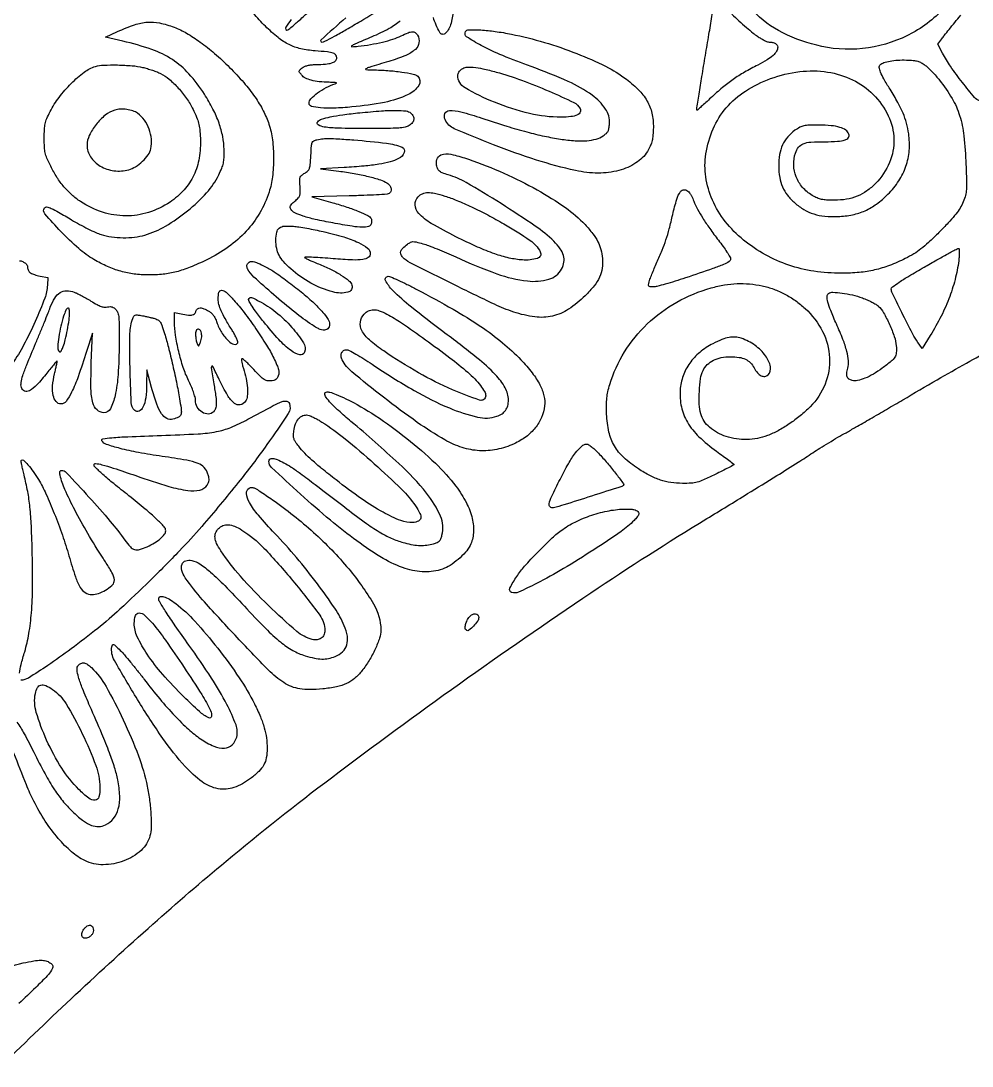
# Model space of a CAD drawing. Header units: inches. Extents: x 17515 to 34518, y -9122 to -4917.
# Drawn here: x 23001.8 to 23040.83, y -8405.61 to -8362.72 of the extents above; entities that cross this region are included whole.
import ezdxf

# ---------------------------------------------------------------- set-up
doc = ezdxf.new("R2010")
doc.units = ezdxf.units.IN
doc.header["$LTSCALE"] = 50
doc.header["$MEASUREMENT"] = 0

# ---------------------------------------------------------------- blocks, each defined once
blk = doc.blocks.new('JACZ-COO-GE-001-CAR-LOGO-R00')
at = {"color": 8}
for points in [[(5729.1, 2236.87, -0.006555), (5771.05, 2277.16, -0.006451), (5815.26, 2317.46, -0.008236), (5857.07, 2353.39, -0.011554), (5917.3, 2401.14, -0.007023), (5990.57, 2454.91, -0.007007), (6065.78, 2506.93, -0.010955), (6132.07, 2549.34, 0.000596), (6155.37, 2563.58, 0.001561), (6172.05, 2573.87, 0.002088), (6184.28, 2581.53, 0.006034), (6192.65, 2586.98, -0.00734), (6196.69, 2589.59, -0.003852), (6201.78, 2592.71, -0.00383), (6207.04, 2595.84, -0.005873), (6211.65, 2598.46, 0.003684), (6217.1, 2601.53, 0.001065), (6225.47, 2606.34, 0.001071), (6234.88, 2611.8, 0.001142), (6244.07, 2617.19, -0.002175), (6263.83, 2628.72, -0.003582), (6280.64, 2638.27, -0.001034), (6295.18, 2646.36, -0.127044)], [(5988.99, 2849.14, -0.012542), (5985.74, 2832.6, -0.143953), (5982.57, 2826.86, -0.498596), (5979.26, 2827.34, -0.049905), (5975.63, 2835.92, 0.01971)], [(6270.08, 2843.84, -0.090841), (6249.72, 2827.14, -0.089402), (6224.45, 2818.56, -0.089336), (6197.77, 2819.34, -0.064283), (6175.43, 2827.13, -0.088378), (6158.41, 2839.81, -0.096679)], [(5912.98, 2856.37, 0.000009), (5908.91, 2851.69, 0.000009), (5904.48, 2846.59, 0.000011), (5900.32, 2841.81, 0.007275)], [(5894.34, 2834.73, 0.035139), (5891.29, 2830.44, 0.281968), (5891.3, 2829.08, 0.396326), (5892.4, 2828.79, 0.056526), (5893.61, 2829.63, 0.001619), (5898.36, 2833.8, 0.003262), (5903.91, 2838.76, 0.002237)], [(5925.56, 2835.68, 0.003448), (5911.4, 2823.15, 0.688046), (5911.88, 2821.88, 0.119756), (5913.54, 2822.28, 0.004768), (5919.06, 2825.2, 0.007661), (5925.86, 2829.01, 0.00421), (5934.07, 2833.88, -0.005377), (5947.96, 2842.06, -0.044151)], [(5956.71, 2834.08, -0.065), (5950.42, 2829.57, -0.022938), (5940.41, 2824.77, 0.001025), (5930.76, 2820.66, 0.047748), (5928.89, 2819.64, 0.755281), (5929.03, 2819.2, 0.01612), (5932.57, 2819.46, 0.015409), (5939.72, 2820.45, 0.017105), (5946.54, 2821.84, 0.018446), (5952.55, 2823.52, 0.036323), (5957.15, 2825.37, -0.016826), (5961.23, 2827.2, -0.08505), (5963.67, 2827.74, -0.165403), (5965.31, 2827.27, -0.118566), (5966.6, 2825.83, -0.159611), (5967.37, 2821.47, -0.17382), (5965.36, 2817.68, -0.08869), (5959.92, 2814.24, -0.023164), (5950.13, 2810.77, 0.000792), (5938.96, 2807.37, 0.048175), (5937.04, 2806.57, 0.753444), (5937.14, 2806.11, 0.013186), (5941.07, 2805.94, -0.014242), (5949.59, 2805.56, -0.017274), (5957.55, 2804.7, -0.014461), (5964.14, 2803.56, -0.134693), (5966.69, 2802.27, -0.373405), (5967.32, 2797.05, -0.135774), (5961.18, 2791.81, -0.060158), (5947.63, 2787.37, -0.027095), (5929.07, 2784.71, -0.012642), (5918.74, 2784.06, -0.030253), (5911.06, 2784.24, -0.038545), (5905.9, 2785.08, -0.346218), (5904.57, 2786.76, -0.19271), (5905.63, 2789.41, -0.04216), (5909.37, 2792.72, -0.041221), (5914.32, 2795.82, -0.045197), (5919.56, 2797.94, 0.09574), (5920.22, 2798.29, 0.619947), (5920.16, 2798.56, 0.051295), (5918.94, 2798.73, 0.005344), (5916.07, 2798.82, -0.020939), (5910.35, 2799.16, -0.03979), (5905.82, 2799.99, -0.051107), (5902.43, 2801.28, -0.106538), (5900.23, 2803.05, -0.018003), (5899.13, 2804.52, -0.176225), (5898.93, 2805.25, -0.182694), (5899.26, 2805.93, -0.01962), (5900.59, 2807.1, -0.069751), (5901.91, 2807.89, -0.041131), (5903.65, 2808.46, -0.033999), (5905.81, 2808.84, -0.020191), (5908.43, 2809, 0.013868), (5914.04, 2809.27, 0.052419), (5917.49, 2809.9, 0.09899), (5919.49, 2810.95, 0.189221), (5920.37, 2812.51, 0.190926), (5919.95, 2814.26, 0.157177), (5918.4, 2815.43, 0.057318), (5915.03, 2816.19, 0.008215), (5907.97, 2816.82, -0.037024), (5899.76, 2818.04, -0.059804), (5893.1, 2820.39, -0.054708), (5886.79, 2824.43, -0.025871), (5879.58, 2830.88, -0.027136), (5872.7, 2838.5, -0.087011)], [(6291.69, 2842.89, -0.004451), (6291.91, 2832.5, -0.00271), (6292.01, 2820.22, -0.002117), (6291.98, 2808.22, -0.003411), (6291.84, 2798, -0.000662), (6291.65, 2789.02, -0.191913), (6291.37, 2788.35, -0.154472), (6290.93, 2788.12, -0.039392), (6290.11, 2788.04, -0.036345), (6289.12, 2788.09, -0.029941), (6288.09, 2788.28, -0.158748), (6285.19, 2790.1, -0.008263), (6278.19, 2798.78, -0.014124), (6271.44, 2807.97, -0.030547), (6266.89, 2815.48), (6264.22, 2820.57), (6266.5, 2823.78, -0.012368), (6267.88, 2825.61, -0.002079), (6270.61, 2829.04, -0.002275), (6273.85, 2833.05, -0.002018), (6277.26, 2837.19, 0.004809)], [(6146.33, 2837.75, 0.006896), (6150.43, 2833.92, 0.006711), (6154.67, 2830.18, 0.006641), (6158.49, 2826.98, 0.024726), (6161.01, 2825.13, 0.014987), (6163.01, 2823.88, 0.017677), (6164.98, 2822.83, 0.016748), (6166.69, 2822.07, 0.097152), (6167.66, 2821.88, -0.048557), (6169.67, 2821.68, -0.084462), (6171.23, 2821.09, -0.11246), (6172.21, 2820.16, -0.149017), (6172.57, 2818.99, -0.134979), (6171.9, 2816.56, -0.074441), (6169.93, 2814.15, -0.049395), (6166.5, 2811.61, -0.018454), (6161.24, 2808.72, 0.014548), (6153.57, 2804.58, 0.021293), (6147.1, 2800.46, 0.021226), (6140.98, 2795.8, 0.014328), (6134.4, 2789.99, -0.002458), (6131.45, 2787.27, -0.003929), (6128.9, 2784.97, -0.000906), (6126.65, 2782.98, -0.182501), (6126.38, 2782.88, -0.459901), (6126.24, 2783.04, -0.000157), (6127.64, 2792.06, -0.001958), (6129.25, 2802.15, -0.00117), (6131.23, 2814.13, 0.000307), (6133.25, 2826.17, 0.000491), (6134.96, 2836.46, 0.000082), (6136.46, 2845.56, 0.028916)], [(5738.96, 2696.64, -0.193187), (5739.9, 2696.65, -0.02928), (5741.64, 2695.84, -0.066519), (5742.38, 2695.31, -0.055532), (5743, 2694.57, -0.057648), (5743.43, 2693.75, -0.090617), (5743.57, 2692.97, 0.126174), (5744.01, 2691.23, 0.116933), (5745.25, 2689.87, 0.078189), (5747.42, 2688.83, 0.029315), (5750.71, 2688.05), (5755.07, 2687.28), (5754.9, 2682.83, -0.081663), (5753.39, 2675.38, -0.01427), (5747.91, 2662.09, -0.016467), (5741.27, 2648.47, -0.03275), (5734.99, 2638.25, -0.014179)], [(5738.86, 2460.87, -0.030391), (5739.83, 2465.84, -0.009308), (5741.9, 2473.2, 0.031585), (5744.3, 2483.55, 0.021825), (5745.77, 2495.49, 0.01732), (5746.4, 2510.12, 0.008344), (5746.26, 2528.88, 0.004711), (5745.71, 2545.16, 0.015205), (5744.91, 2555.96, 0.020503), (5743.61, 2564.83, 0.016366), (5741.52, 2574.26, -0.007609), (5740.78, 2577.31, -0.011767), (5740.24, 2579.98, -0.006173), (5739.88, 2582.21, -0.238051), (5740.03, 2582.68, -0.401416), (5741.2, 2582.7, -0.026434), (5743.78, 2580.07, -0.027877), (5746.76, 2576.3, -0.018762), (5749.75, 2571.68, -0.027254), (5754.03, 2563.51, -0.011878), (5758.85, 2552.24, -0.011614), (5763.47, 2539.86, -0.014043), (5767.21, 2528.04, 0.009396), (5770.9, 2515.97, 0.055313), (5773.63, 2509.95, 0.120578), (5776.56, 2506.97, 0.139457), (5780.39, 2505.88, 0.085652), (5784.07, 2506.51, 0.047787), (5788.21, 2508.45, 0.048006), (5791.69, 2510.98, 0.151197), (5793.17, 2513.42, 0.131141), (5793.14, 2515.16, 0.043486), (5792.23, 2517.58, 0.025678), (5790.32, 2521.06, 0.006142), (5786.79, 2526.63, -0.010733), (5777.97, 2540.86, -0.013924), (5770.53, 2554.28, -0.015037), (5764.94, 2565.91, -0.046977), (5762.18, 2574.13, -0.025724), (5761.94, 2575.43, -0.097581), (5762, 2576.25, -0.184197), (5762.33, 2576.7, -0.146138), (5762.91, 2576.88, -0.208237), (5765.71, 2575.66, -0.00282), (5778.67, 2561.58, -0.008576), (5790.88, 2547.69, -0.021199), (5799.21, 2536.99, 0.031197), (5802.33, 2533.14, 0.135213), (5804.8, 2531.6, 0.143741), (5807.63, 2531.59, 0.036898), (5811.96, 2533.2, 0.029294), (5816.14, 2535.42, 0.041424), (5819.55, 2537.9, 0.048351), (5821.87, 2540.33, 0.167918), (5822.57, 2542.36, 0.187999), (5821.69, 2544.62, 0.017033), (5817.36, 2549.01, 0.01665), (5810.9, 2554.75, 0.006329), (5801.53, 2562.33, -0.004181), (5792.8, 2569.33, -0.010676), (5786.63, 2574.59, -0.007461), (5782.18, 2578.66, -0.206377), (5781.57, 2580.08, -0.451847), (5782.45, 2580.86, -0.031662), (5786.09, 2580.16, -0.016799), (5792.54, 2578.25, -0.00248), (5805.41, 2573.91, 0.008332), (5824.35, 2567.76, 0.041196), (5835.29, 2565.37, 0.085768), (5842.08, 2565.64, 0.197764), (5846.22, 2568.47, 0.041615), (5847.02, 2569.94, 0.084522), (5847.34, 2571.22, 0.070189), (5847.25, 2572.68, 0.0218), (5846.71, 2574.81, 0.115934), (5844.6, 2578.48, 0.11293), (5841.06, 2580.86, 0.049177), (5834.56, 2582.66, 0.006647), (5820.57, 2584.9, -0.008776), (5806.95, 2587.13, -0.018251), (5796.44, 2589.45, -0.017811), (5788.73, 2591.74, -0.174956), (5786.11, 2593.81, -0.530444), (5786.59, 2594.89, -0.020937), (5791.69, 2595.57, -0.012415), (5800.9, 2596.17, -0.001716), (5820.07, 2596.87, 0.005129), (5841.07, 2597.79, 0.0329), (5851.63, 2599.05, 0.05223), (5859.76, 2601.48, 0.02524), (5869.57, 2606.15, -0.001944), (5884.07, 2613.91, -0.030599), (5889.17, 2616.22, -0.134946), (5891.74, 2616.47, -0.264079), (5893.27, 2615.21, -0.2413), (5892.66, 2609.51, -0.009489), (5880.44, 2591.63, -0.014456), (5864.08, 2570, -0.008335), (5843.21, 2544.88, -0.014377), (5830.42, 2530.84, -0.007134), (5813.46, 2513.74, -0.007027), (5796.41, 2497.5, -0.018723), (5783.66, 2486.56, -0.00748), (5768.44, 2474.82, -0.012042), (5755.08, 2465.32, -0.008952), (5744.03, 2458.15, -0.138188), (5739.71, 2456.89, -0.397343)], [(5737.44, 2432.88, -0.032353), (5741.59, 2426.3, -0.009654), (5747.07, 2415.75, 0.009399), (5753.53, 2403.28, 0.022014), (5758.94, 2394.27, 0.028023), (5764.19, 2387.24, 0.03043), (5770.06, 2381.03, 0.026848), (5775.6, 2376.38, 0.070759), (5780.13, 2373.89, 0.100202), (5784.17, 2373.23, 0.102261), (5788.11, 2374.2, 0.115542), (5792.67, 2377.84, 0.099809), (5795.43, 2383.33, 0.07717), (5796.27, 2390.69, 0.040375), (5795.16, 2399.88, 0.025709), (5793.34, 2406.9, 0.014227), (5790.45, 2415.27, 0.00995), (5786.03, 2426.27, 0.003411), (5779.22, 2442.03, -0.007228), (5774.94, 2452.14, -0.027153), (5772.7, 2458.65, -0.042732), (5771.85, 2463, -0.202519), (5772.57, 2465.38, -0.117342), (5774.1, 2466.53, -0.145031), (5775.86, 2466.75, -0.107217), (5777.86, 2465.95, -0.046416), (5780.09, 2464.13, -0.069058), (5788.43, 2453.27, -0.0195), (5798.26, 2434.28, -0.020393), (5806.96, 2413.61, -0.03833), (5811.98, 2396.21, -0.018233), (5813.36, 2388.03, -0.018775), (5814.13, 2379.85, -0.019422), (5814.26, 2372.66, -0.060452), (5813.57, 2367.88, -0.145757), (5808.43, 2359.54, -0.092113), (5798.59, 2353.57, -0.088193), (5786.82, 2351.36, -0.116881), (5776.24, 2353.77, -0.064673), (5768.73, 2358.74, -0.037106), (5761.06, 2366.46, -0.033309), (5753.7, 2376.31, -0.026837), (5747.12, 2387.77, -0.021258), (5742.93, 2397.02, -0.003535), (5735.76, 2415.2, -0.000626)], [(5723.76, 2288.99, -0.066999), (5741.09, 2295.22, -0.0116), (5747.15, 2296.37, -0.039473), (5751.15, 2296.72, -0.062299), (5754.03, 2296.37, -0.092511), (5756.34, 2295.32, -0.030478), (5757.59, 2294.34, -0.164702), (5758, 2293.59, -0.146364), (5757.91, 2292.7, -0.022478), (5757.14, 2291.07, -0.069917), (5754.78, 2287.8, -0.007539), (5748.19, 2281.15, -0.007101), (5738.62, 2272.04, -0.002459)]]:
    blk.add_lwpolyline(points, format="xyb", dxfattribs=at)
for points in [[(5827.35, 2830.31, -0.041194), (5834.49, 2826.93, -0.025355), (5842.3, 2821.86, -0.02259), (5850.55, 2815.31, -0.016858), (5859.06, 2807.38, -0.018047), (5867.2, 2798.65, -0.027183), (5873.58, 2790.44, -0.031036), (5878.35, 2782.57, -0.04135), (5881.6, 2774.86, -0.048151), (5883.59, 2765.98, -0.030682), (5884.25, 2755.4, -0.030708), (5883.62, 2744.83, -0.048848), (5881.65, 2736, -0.053428), (5876.3, 2724.13, -0.053516), (5868.56, 2713.66, -0.051275), (5858.45, 2704.72, -0.042236), (5846.07, 2697.34, -0.01634), (5836.48, 2693.05, -0.033515), (5828.66, 2690.45, -0.037386), (5821.15, 2689.09, -0.026323), (5812.57, 2688.65, -0.03273), (5804.47, 2689.19, -0.036364), (5796.81, 2690.78, -0.035329), (5789.26, 2693.51, -0.027915), (5781.54, 2697.48, -0.047404), (5772.79, 2703.78, -0.021712), (5762.62, 2713.51, -0.012826), (5753.46, 2723.57, -0.327685), (5753.18, 2727.05, -0.316078), (5754.42, 2727.59, -0.05211), (5757.05, 2726.74, -0.026985), (5761.32, 2724.57, -0.005261), (5768.75, 2720.18, 0.010852), (5773.3, 2717.56, 0.00977), (5778.11, 2715.05, 0.009842), (5782.51, 2712.96, 0.030251), (5785.59, 2711.79, 0.040515), (5791.56, 2710.46, 0.031626), (5798.18, 2709.95, 0.031775), (5804.77, 2710.28, 0.042464), (5810.64, 2711.46, 0.062343), (5822.47, 2716.58, 0.037675), (5835.03, 2725.31, 0.037869), (5845.98, 2735.7, 0.069804), (5852.87, 2745.83, 0.016322), (5854.63, 2749.73, 0.045864), (5855.52, 2752.59, 0.043039), (5855.9, 2755.66, 0.013036), (5855.95, 2760.36, 0.044555), (5855.17, 2767.81, 0.037008), (5853.06, 2775.5, 0.033411), (5849.59, 2783.52, 0.024009), (5844.71, 2791.99, 0.039644), (5835.78, 2803.73, 0.066159), (5826.37, 2811.8, 0.060386), (5814.57, 2817.6, 0.027721), (5798.07, 2822.34), (5788.07, 2824.63), (5795.07, 2827.83, -0.023969), (5804.79, 2831.73, -0.064205), (5812.07, 2833.24, -0.072296), (5818.99, 2832.77, -0.036982)], [(6020.28, 2826.36, -0.022121), (6039.15, 2821.66, -0.021366), (6057.76, 2815.26, -0.022506), (6074.15, 2807.97, -0.046324), (6086.07, 2800.56, -0.038109), (6093.53, 2793.95, -0.069457), (6098.32, 2787.39, -0.076854), (6100.84, 2780.25, -0.057765), (6101.42, 2771.93, -0.013778), (6101.11, 2767.64, -0.040433), (6100.57, 2764.74, -0.047459), (6099.63, 2762.22, -0.025321), (6098.03, 2759.3, -0.113106), (6091.51, 2752.69, -0.076827), (6081.8, 2748.42, -0.066827), (6069.89, 2746.9, -0.05271), (6056.96, 2748.36, -0.022705), (6034.56, 2754.38, -0.016041), (6009.99, 2763.07, -0.009605), (5987.61, 2772.3, -0.185272), (5982.34, 2777.48, -0.208775), (5982.29, 2780.99, -0.29164), (5984.8, 2782.73, -0.077402), (5991.34, 2781.98, -0.013172), (6003.38, 2778.32, 0.005352), (6017.58, 2773.75, 0.010087), (6029.15, 2770.43, 0.012184), (6039.11, 2768.03, 0.015953), (6048.32, 2766.36, 0.018687), (6056.76, 2765.43, 0.037687), (6063.45, 2765.45, 0.048545), (6068.73, 2766.38, 0.080055), (6072.85, 2768.28, 0.036382), (6074.58, 2769.64, 0.090844), (6075.55, 2770.91, 0.079029), (6076.08, 2772.55, 0.022903), (6076.38, 2775.2, 0.16684), (6074.1, 2783.56, 0.086331), (6066.48, 2791.42, 0.052997), (6052.83, 2799.3, 0.018091), (6031.57, 2807.83, -0.011612), (6015.28, 2814.12, -0.024395), (6003, 2819.9, -0.025056), (5994.67, 2824.9, -0.403745), (5994.03, 2827.82, -0.257226), (5995.97, 2828.91, -0.016427), (6002.73, 2828.76, -0.021144), (6011.03, 2827.94, -0.014915)], [(6256.98, 2808.52, -0.026853), (6258.72, 2807.04, -0.011007), (6260.92, 2804.85, -0.010853), (6263.18, 2802.4, -0.013664), (6265.17, 2800.03, -0.03496), (6272.3, 2789.61, -0.056696), (6276.64, 2779.8, -0.048306), (6279.07, 2768.2, -0.018669), (6280.27, 2751.79, -0.002817), (6280.59, 2741.04, -0.028935), (6280.45, 2736.6, -0.057185), (6279.77, 2733.38, -0.027385), (6278.23, 2729.44, -0.038392), (6276.38, 2726.12, -0.025149), (6273.79, 2722.59, -0.018721), (6270.12, 2718.41, -0.007596), (6264.83, 2712.98, -0.007628), (6258.81, 2707.19, -0.023199), (6254.49, 2703.51, -0.029459), (6250.46, 2700.75, -0.019999), (6245.57, 2698.07, -0.024052), (6236.46, 2694.08, -0.034388), (6228.03, 2691.51, -0.033984), (6219.24, 2690.1, -0.022735), (6209.07, 2689.63, -0.037131), (6193.29, 2690.79, -0.044778), (6178.86, 2694.29, -0.045763), (6165.53, 2700.21, -0.041834), (6153.07, 2708.61, -0.057045), (6142.62, 2719.19, -0.063304), (6135.25, 2731.5, -0.066561), (6131.45, 2744.69, -0.075397), (6131.5, 2757.85, -0.063844), (6135.67, 2772.27, -0.075483), (6143.19, 2784.28, -0.072986), (6154.18, 2793.82, -0.054833), (6168.55, 2800.93, -0.056727), (6185.15, 2804.93, -0.06914), (6201.12, 2804.7, -0.0746), (6215.43, 2800.24, -0.083564), (6227.18, 2791.9, -0.084706), (6235.82, 2779.74, -0.105742), (6239.07, 2766.32, -0.108114), (6236.53, 2752.96, -0.091964), (6228.57, 2741, -0.046833), (6223.53, 2736.69, -0.056236), (6218.07, 2733.7, -0.055049), (6211.98, 2731.96, -0.042153), (6205.07, 2731.38, -0.011679), (6200.51, 2731.49, -0.042397), (6197.63, 2731.87, -0.052858), (6195.2, 2732.68, -0.025999), (6192.3, 2734.18, -0.080872), (6186.79, 2738.76, -0.085168), (6183.13, 2744.77, -0.08689), (6181.73, 2751.55, -0.088751), (6182.74, 2758.35, -0.085127), (6184.56, 2761.73, -0.135599), (6187.18, 2763.67, -0.077225), (6191.51, 2764.62, -0.014576), (6199.63, 2764.86, 0.01426), (6206.87, 2765.08, 0.062037), (6211.08, 2765.86, 0.1574), (6213.02, 2767.24, 0.257064), (6213.28, 2769.18, 0.153355), (6211.49, 2771.44, 0.074811), (6208.13, 2773.05, 0.051449), (6203.17, 2774.03, 0.022039), (6196.41, 2774.35, 0.00693), (6190.46, 2774.28, 0.046511), (6187.53, 2773.94, 0.071648), (6185.26, 2773.1, 0.028992), (6182.46, 2771.37, 0.062565), (6178.29, 2767.57, 0.070324), (6175.37, 2763, 0.065038), (6173.68, 2757.5, 0.043692), (6173.15, 2750.93, 0.040092), (6173.71, 2744.46, 0.060807), (6175.32, 2739.05, 0.062978), (6178.13, 2734.32, 0.046887), (6182.29, 2729.89, 0.046387), (6187.61, 2726.02, 0.057719), (6193.19, 2723.52, 0.05372), (6199.5, 2722.25, 0.033378), (6207.07, 2722.07, 0.040042), (6215.38, 2723.09, 0.054204), (6222.57, 2725.4, 0.053612), (6229.16, 2729.23, 0.038038), (6235.66, 2734.8, 0.051525), (6241.88, 2742.47, 0.062471), (6245.95, 2750.78, 0.063202), (6247.8, 2759.76, 0.054586), (6247.5, 2769.39, 0.03088), (6246.25, 2775.45, 0.032963), (6244.29, 2781.17, 0.027798), (6241.29, 2787.35, 0.013655), (6236.84, 2794.88, -0.009355), (6233.26, 2800.8, -0.035215), (6231.36, 2804.7, -0.061477), (6230.66, 2807.33, -0.239349), (6231.19, 2808.87, -0.115793), (6233.21, 2810.08, -0.032321), (6236.81, 2810.97, -0.029651), (6241.26, 2811.51, -0.022812), (6246.16, 2811.58, -0.013568), (6250.13, 2811.34, -0.047594), (6252.65, 2810.89, -0.060805), (6254.7, 2810.03, -0.033269)], [(5809.35, 2807.37, -0.013874), (5812.05, 2806.65, -0.010615), (5814.95, 2805.73, -0.010759), (5817.64, 2804.74, -0.02481), (5819.6, 2803.86, -0.057817), (5824.56, 2800.56, -0.032999), (5829.75, 2795.54, -0.031845), (5834.5, 2789.57, -0.037452), (5838.18, 2783.35, -0.014058), (5840.26, 2778.83, -0.038301), (5841.39, 2775.5, -0.037487), (5842.01, 2771.99, -0.013003), (5842.39, 2766.86, -0.05316), (5841.72, 2755.54, -0.069896), (5838.63, 2745.69, -0.0722), (5833.04, 2737.3, -0.061768), (5825.02, 2730.33, -0.071696), (5812.74, 2724.42, -0.077997), (5799.65, 2722.44, -0.076976), (5786.43, 2724.57, -0.067371), (5773.81, 2730.63, -0.037057), (5768.83, 2734.46, -0.0351), (5764.37, 2739.05, -0.033115), (5760.38, 2744.48, -0.026199), (5756.79, 2750.82, -0.013018), (5754.66, 2755.38, -0.045861), (5753.64, 2758.45, -0.044864), (5753.2, 2761.68, -0.012077), (5753.07, 2766.87, -0.011558), (5753.19, 2771.96, -0.042645), (5753.61, 2775.15, -0.046988), (5754.54, 2778.06, -0.016203), (5756.42, 2782.07, -0.045448), (5761.54, 2790.23, -0.034121), (5768.53, 2798.22, -0.034824), (5775.97, 2804.66, -0.088144), (5782.33, 2807.88, -0.06381), (5786.97, 2808.65, -0.014158), (5795.03, 2808.73, -0.015381), (5803.32, 2808.32, -0.037759)], [(6011.57, 2804.71, -0.020233), (6026.09, 2800.05, -0.014839), (6041.79, 2793.76, -0.009174), (6055.99, 2787.26, -0.159335), (6059.62, 2783.79, -0.242805), (6059.65, 2781.78, -0.172408), (6057.99, 2780.18, -0.079789), (6054.33, 2779.18, -0.02701), (6048.81, 2778.88, -0.058257), (6030.67, 2781, -0.038137), (6010.6, 2787.41, -0.034494), (5993.77, 2795.62, -0.268066), (5989.57, 2802.9, -0.096315), (5989.73, 2803.73, -0.047243), (5990.23, 2804.69, -0.044463), (5990.96, 2805.63, -0.048971), (5991.82, 2806.39, -0.129396), (5994.47, 2807.4, -0.048594), (5998.47, 2807.45, -0.033772), (6003.98, 2806.61, -0.01271)], [(5793.39, 2782.95, 0.094416), (5787.96, 2779.99, 0.054315), (5782.73, 2774.66, 0.054905), (5778.86, 2768.45, 0.112012), (5777.58, 2762.88, 0.147697), (5779.59, 2756.21, 0.113628), (5785.13, 2750.95, 0.101957), (5792.98, 2748.26, 0.097786), (5801.38, 2748.83, 0.076638), (5805.32, 2750.57, 0.047628), (5809.31, 2753.69, 0.04833), (5812.53, 2757.39, 0.100857), (5814.07, 2760.87, 0.077845), (5814.4, 2766.37, 0.066088), (5813.09, 2772.05, 0.066095), (5810.35, 2777.19, 0.077891), (5806.48, 2781.11, 0.07934), (5803.82, 2782.49, 0.045323), (5800.28, 2783.32, 0.044813), (5796.57, 2783.51, 0.06769)], [(5962.74, 2781.22, -0.089575), (5964.12, 2779.43, -0.151507), (5964.45, 2777.58, -0.142325), (5963.68, 2775.78, -0.07561), (5961.86, 2774.15, -0.095317), (5959.5, 2773.18, -0.032639), (5955.81, 2772.68, -0.015442), (5949.6, 2772.44, -0.002113), (5936.61, 2772.4, -0.005125), (5921.27, 2772.57, -0.030431), (5913.28, 2773.23, -0.100202), (5909.82, 2774.47, -0.458888), (5909.51, 2776.31, -0.145304), (5911.68, 2777.76, -0.022891), (5916.71, 2779.07, -0.019653), (5923.81, 2780.29, -0.008107), (5933.5, 2781.4, -0.006274), (5945.99, 2782.48, -0.019848), (5954.37, 2782.76, -0.02613), (5960.07, 2782.43, -0.157511)], [(5930.17, 2765.85, -0.009877), (5948.89, 2763.99, -0.068901), (5957.76, 2761.67, -0.413462), (5959, 2758.69, -0.1799), (5955.78, 2755.21, -0.050931), (5950.95, 2753.36, -0.025165), (5944.53, 2751.97, -0.018825), (5936.04, 2750.9, -0.007932), (5924.57, 2750.07), (5911.07, 2749.31), (5921.57, 2748.02, -0.013616), (5930.3, 2746.7, -0.015922), (5938.5, 2744.96, -0.016007), (5945.32, 2743.05, -0.068914), (5949.12, 2741.25, -0.084172), (5950.68, 2739.8, -0.115486), (5951.47, 2738.07, -0.142268), (5951.32, 2736.42, -0.157804), (5950.32, 2735.19, -0.127921), (5949.3, 2734.85, -0.002004), (5943.12, 2734.47, -0.005171), (5935.9, 2734.13, -0.003385), (5927.57, 2733.88), (5906.07, 2733.38), (5918.07, 2729.98, -0.011046), (5926.21, 2727.48, -0.017986), (5932.99, 2724.96, -0.016908), (5938.17, 2722.61, -0.140305), (5940.06, 2720.89, -0.098296), (5940.26, 2720.35, -0.040153), (5940.33, 2719.58, -0.037737), (5940.26, 2718.71, -0.039414), (5940.07, 2717.87, -0.252099), (5938.52, 2716.37, -0.074798), (5935.13, 2715.94, -0.033885), (5929.19, 2716.48, -0.00604), (5918.2, 2718.37, -0.008845), (5908.1, 2720.42, -0.024289), (5901.09, 2722.34, -0.032503), (5896.36, 2724.23, -0.146394), (5894.18, 2726.21, -0.09232), (5893.77, 2727.28, -0.157437), (5893.9, 2728.22, -0.088518), (5894.66, 2729.27, -0.016901), (5896.41, 2730.86, 0.026846), (5898.37, 2732.7, 0.106757), (5899.23, 2734.1, 0.085594), (5899.53, 2735.89, 0.013735), (5899.41, 2739.43, -0.010943), (5899.28, 2743, -0.090138), (5899.54, 2744.6, -0.140676), (5900.32, 2745.69, -0.0397), (5902.07, 2746.86, 0.056377), (5903.82, 2748.11, 0.126208), (5904.72, 2749.47, 0.062278), (5905.19, 2751.66, 0.006412), (5905.57, 2756.95, -0.004886), (5905.95, 2762.49, -0.072616), (5906.38, 2764.39, -0.184576), (5907.27, 2765.36, -0.065701), (5909.07, 2766, -0.027573), (5912.55, 2766.55, -0.026583), (5916.12, 2766.71, -0.01519), (5921.09, 2766.52, -0.002853)], [(5995.66, 2754.85, -0.021746), (6015.97, 2746.87, -0.023375), (6035.01, 2737.33, -0.025129), (6051.14, 2727.19, -0.051808), (6062.38, 2717.42, -0.022696), (6066.83, 2712.21, -0.046009), (6069.73, 2707.67, -0.053598), (6071.48, 2703.17, -0.044659), (6072.37, 2698.1, -0.057841), (6072.2, 2692.46, -0.072287), (6070.7, 2687.44, -0.060894), (6067.58, 2682.44, -0.028506), (6062.46, 2676.77, -0.04907), (6052.91, 2669.04, -0.089781), (6043.73, 2665.12, -0.089032), (6033.7, 2664.66, -0.047596), (6021.57, 2667.45, -0.030884), (6010.53, 2671.89, -0.003754), (5987.02, 2683.32, -0.001772), (5962.28, 2695.67, -0.092354), (5958.05, 2698.9, -0.097353), (5957.01, 2700.64, -0.180126), (5957.02, 2702.26, -0.113407), (5958.2, 2704.01, -0.028078), (5960.87, 2706.25, -0.03857), (5962.62, 2707.36, -0.115249), (5963.99, 2707.72, -0.067446), (5965.76, 2707.53, -0.007489), (5969.71, 2706.5, -0.021464), (5972.92, 2705.46, -0.0062), (5977.78, 2703.57, -0.006223), (5983.22, 2701.31, -0.006598), (5988.49, 2698.96, 0.021521), (6011.97, 2689.3, 0.058434), (6029.46, 2685.2, 0.097647), (6041.66, 2686.2, 0.202971), (6048.97, 2692.06, 0.083684), (6050.3, 2696, 0.108498), (6050.09, 2699.79, 0.089654), (6048.21, 2703.67, 0.042183), (6044.55, 2707.9, 0.043144), (6033.93, 2716.59, 0.009646), (6014.33, 2729.45, 0.008433), (5994.33, 2741.55, 0.063703), (5984.18, 2745.85, -0.029581), (5980.72, 2747.04, -0.102955), (5978.77, 2748.36, -0.128114), (5977.75, 2750.18, -0.057823), (5977.35, 2752.9, -0.182421), (5978.49, 2756.2, -0.195363), (5981.48, 2757.8, -0.087798), (5986.96, 2757.42, -0.021551)], [(5982.21, 2733.76, -0.023591), (5989.04, 2731.29, -0.011582), (5997.49, 2727.55, -0.010825), (6006.71, 2722.96, -0.010015), (6015.96, 2717.86, -0.018315), (6031.04, 2708.41, -0.125458), (6036.8, 2701.9, -0.471879), (6035.17, 2698.13, -0.088247), (6026.57, 2697.22, -0.038498), (6018.94, 2698.35, -0.028102), (6010.71, 2700.72, -0.021894), (6000.97, 2704.61, -0.009932), (5988.56, 2710.51, -0.015591), (5974.47, 2718.12, -0.072671), (5967.26, 2723.85, -0.180334), (5965.2, 2728.75, -0.209554), (5967.02, 2733.42, -0.092413), (5969.51, 2735.13, -0.098971), (5972.39, 2735.77, -0.063025), (5976.28, 2735.37, -0.017501)], [(6121.75, 2736.13, -0.037276), (6122.42, 2735.22, -0.014544), (6123.2, 2733.86, -0.014303), (6123.97, 2732.35, -0.017251), (6124.61, 2730.88, 0.029688), (6126.71, 2726.3, 0.017786), (6129.72, 2721.12, 0.015049), (6133.67, 2715.26, 0.009144), (6138.66, 2708.55, -0.009069), (6141.31, 2705, -0.012566), (6143.54, 2701.72, -0.009132), (6145.27, 2698.93, -0.134697), (6145.57, 2697.82, -0.255031), (6144.73, 2696.28, -0.043155), (6141.64, 2694.65, -0.017067), (6135.48, 2692.29, -0.001554), (6119.9, 2686.99, -0.005863), (6113.86, 2685.03, -0.007512), (6108.25, 2683.38, -0.005959), (6103.53, 2682.13, -0.061989), (6101.54, 2681.88, -0.018831), (6099.63, 2681.95, -0.190691), (6098.93, 2682.29, -0.222641), (6098.71, 2682.99, -0.026273), (6099.02, 2684.63, -0.030086), (6099.51, 2686.19, -0.005212), (6100.62, 2689.07, -0.005651), (6102.01, 2692.42, -0.005031), (6103.53, 2695.88, 0.009583), (6106.51, 2702.84, 0.016528), (6108.68, 2708.76, 0.015599), (6110.54, 2715.04, 0.0075), (6112.55, 2723.19, -0.015245), (6114.85, 2731.94, -0.082817), (6116.99, 2736.34, -0.263351), (6119.26, 2737.4, -0.199598)], [(5912.57, 2713.47, -0.015412), (5924.38, 2710.38, -0.03818), (5932.74, 2707.21, -0.054694), (5937.99, 2703.99, -0.232256), (5939.57, 2700.78, -0.251784), (5938.42, 2698.64, -0.11341), (5935.34, 2697.49, -0.045095), (5929.43, 2697.24, -0.007944), (5918.32, 2697.95, 0.003096), (5912.24, 2698.4, 0.004947), (5907.05, 2698.69, 0.001285), (5902.53, 2698.9, 0.209921), (5902.08, 2698.72, 0.511201), (5902.12, 2698.43, 0.005695), (5904.19, 2697.42, 0.011465), (5906.78, 2696.26, 0.006578), (5909.96, 2694.98, -0.02123), (5916.8, 2691.98, -0.027331), (5922.8, 2688.62, -0.027781), (5927.36, 2685.36, -0.147862), (5929.08, 2682.85, -0.441106), (5926.7, 2678.74, -0.119454), (5918.2, 2678.92, -0.061488), (5905.56, 2684, -0.055851), (5894.07, 2692.14, -0.02835), (5889.91, 2696.29, -0.062779), (5887.37, 2699.97, -0.071766), (5886.02, 2703.84, -0.048059), (5885.57, 2708.52, -0.050502), (5886.03, 2713.04, -0.175702), (5887.54, 2715.5, -0.155765), (5890.41, 2716.59, -0.037443), (5895.57, 2716.49, -0.014723), (5898.79, 2716.09, -0.005607), (5903.24, 2715.35, -0.005547), (5908.07, 2714.44, -0.006766)], [(6276.24, 2698.13, -0.034294), (6274.36, 2687.43, -0.028136), (6270.94, 2676.34, -0.026716), (6266.08, 2665.11, -0.023802), (6259.87, 2654.01), (6255.27, 2646.62), (6253.48, 2649, -0.041022), (6250.52, 2653.67, -0.004031), (6244.43, 2665.53, -0.001931), (6238.15, 2678.14, -0.115128), (6237.57, 2680.61, -0.23847), (6238.18, 2681.83, -0.011627), (6241.99, 2684.49, -0.01302), (6247.63, 2688.05, -0.004017), (6256.32, 2693.11, -0.001843), (6263.57, 2697.22, -0.002911), (6269.82, 2700.69, -0.000711), (6275.31, 2703.68, -0.119372), (6275.96, 2703.86, -0.381228), (6276.28, 2703.58, -0.021832), (6276.41, 2702.18, -0.024356), (6276.41, 2700.33, -0.014387)], [(5879.62, 2693.33, -0.033506), (5885.25, 2690.02, -0.01113), (5893.04, 2684.43, -0.011404), (5900.99, 2678.17, -0.018485), (5907.42, 2672.46, -0.021352), (5913.18, 2666.46, -0.077877), (5916, 2662.02, -0.197426), (5916.06, 2659.07, -0.24369), (5914.03, 2657.28, -0.086168), (5912.54, 2657.17, -0.063118), (5910.91, 2657.54, -0.04361), (5908.93, 2658.46, -0.01558), (5906.28, 2660.11, -0.021696), (5896.37, 2667.34, -0.010491), (5884.31, 2677.38, -0.007284), (5873.05, 2687.46, -0.083903), (5869.43, 2692.13, -0.051414), (5869.05, 2693.07, -0.087288), (5868.96, 2693.91, -0.092844), (5869.15, 2694.69, -0.065107), (5869.64, 2695.46, -0.159688), (5870.92, 2696.27, -0.114262), (5872.61, 2696.3, -0.053583), (5875.18, 2695.45, -0.010262)], [(5966.17, 2680.41, -0.009234), (5986.94, 2669.04, -0.018901), (6002.7, 2659.23, -0.023448), (6015.18, 2649.91, -0.029924), (6025.7, 2640.14, -0.025607), (6032.18, 2632.62, -0.046425), (6036.54, 2625.78, -0.058177), (6038.89, 2619.51, -0.090259), (6039.24, 2613.77, -0.070389), (6037.48, 2607.11, -0.070166), (6033.94, 2601.2, -0.065436), (6028.66, 2596.17, -0.049881), (6021.76, 2592.12, -0.056897), (6011.9, 2588.88, -0.064885), (6002.01, 2588.15, -0.063712), (5992.1, 2589.98, -0.052005), (5982.23, 2594.32, -0.024309), (5966.45, 2604.36, -0.011584), (5947.13, 2618.69, -0.007884), (5929.04, 2633.24, -0.096887), (5923.47, 2640.07, -0.099315), (5922.86, 2642.1, -0.127568), (5923.16, 2644.02, -0.146185), (5924.31, 2645.37, -0.145533), (5926.01, 2645.88, -0.12179), (5927.45, 2645.52, -0.007841), (5931.28, 2643.43, -0.011083), (5935.78, 2640.74, -0.00801), (5940.69, 2637.55, 0.016714), (5964.64, 2622.56, 0.032767), (5984.78, 2612.58, 0.041261), (6000.96, 2607.36, 0.13798), (6011.99, 2607.85, 0.064355), (6014.92, 2609.26, 0.094967), (6016.97, 2611.23, 0.093567), (6018.17, 2613.84, 0.060836), (6018.57, 2617.14, 0.129515), (6016.73, 2624.11, 0.062144), (6011.17, 2631.59, 0.033749), (6000.59, 2641.26, 0.007376), (5981.05, 2656.34, -0.007898), (5963.1, 2670.24, -0.028611), (5952.36, 2679.89, -0.079659), (5948.29, 2685.54, -0.557628), (5949.74, 2687.88, -0.10177), (5951.15, 2687.59, -0.005215), (5955.46, 2685.68, -0.008131), (5960.55, 2683.27, -0.005795)], [(5770.25, 2678.82, -0.026841), (5771.76, 2678.17, -0.00624), (5774.21, 2676.89, -0.006421), (5777, 2675.36, -0.006251), (5779.78, 2673.73, 0.01142), (5783.28, 2671.74, 0.038383), (5785.69, 2670.66, 0.059327), (5787.59, 2670.23, 0.080556), (5789.34, 2670.33, -0.04447), (5790.82, 2670.52, -0.086854), (5791.99, 2670.36, -0.087286), (5793.04, 2669.81, -0.045277), (5794.13, 2668.8, -0.107484), (5795.2, 2666.92, -0.053662), (5795.74, 2664.23, -0.02215), (5795.96, 2659.57, -0.002507), (5795.93, 2649.01, -0.013847), (5795.31, 2631.67, -0.038841), (5793.61, 2619.64, -0.061243), (5790.96, 2612.18, -0.284191), (5787.24, 2609.88, -0.191102), (5783.27, 2611.45, -0.142743), (5780.85, 2615.55, -0.059841), (5779.82, 2623.52, -0.011004), (5780.01, 2638.38), (5780.6, 2655.38), (5777.28, 2644.88, -0.007915), (5772.46, 2630.46, -0.029088), (5768.75, 2621.6, -0.046135), (5765.57, 2616.36, -0.237279), (5762.62, 2614.88, -0.228388), (5759.88, 2616.2, -0.116895), (5758.22, 2619.73, -0.073013), (5757.88, 2625.25, -0.036224), (5758.98, 2632.19, 0.001525), (5759.59, 2634.84, 0.002295), (5760.1, 2637.15, 0.000908), (5760.53, 2639.14, 0.052617), (5760.57, 2639.51, 0.694477), (5760.45, 2639.55, 0.001946), (5758.83, 2637.67, 0.005487), (5756.92, 2635.38, 0.003087), (5754.64, 2632.55, -0.018682), (5748.81, 2625.75, -0.078386), (5744.59, 2622.42, -0.228701), (5741.8, 2622.25, -0.238696), (5739.99, 2624.33, -0.103432), (5739.88, 2627.15, -0.036713), (5740.85, 2631.09, -0.018312), (5743.12, 2637.33, -0.002884), (5748.12, 2649.41, 0.001332), (5750.69, 2655.58, 0.001378), (5753.2, 2661.7, 0.001328), (5755.35, 2667.01, 0.005935), (5756.56, 2670.14, -0.047061), (5759.16, 2675.47, -0.115297), (5762.19, 2678.57, -0.142805), (5765.85, 2679.63, -0.089394)], [(5861.57, 2674.19, -0.022913), (5867.4, 2667.19, -0.011731), (5874.09, 2657.92, -0.011681), (5880.25, 2648.49, -0.026608), (5884.35, 2641.03, -0.009516), (5886.15, 2637.09, -0.038807), (5887.02, 2634.6, -0.064964), (5887.25, 2632.73, -0.083247), (5886.96, 2631.03, -0.055651), (5886.33, 2629.72, -0.102185), (5885.52, 2628.87, -0.090658), (5884.36, 2628.35, -0.036916), (5882.66, 2628.05, -0.072663), (5880.56, 2628.16, -0.098892), (5878.81, 2628.88, -0.050884), (5876.73, 2630.59, -0.007542), (5872.97, 2634.52, 0.009464), (5870.51, 2637.08, 0.015759), (5868.33, 2639.12, 0.009581), (5866.49, 2640.67, 0.384543), (5866.01, 2640.65, 0.225339), (5865.83, 2640.15, 0.019272), (5866.02, 2638.77, 0.022514), (5866.41, 2637.07, 0.015448), (5866.99, 2635.18, -0.030022), (5868.57, 2629.49, -0.036625), (5869.32, 2624.02, -0.040651), (5869.24, 2619.39, -0.120857), (5868.19, 2616.41, -0.200555), (5865.19, 2614.39, -0.226536), (5861.84, 2615.23, -0.08796), (5857.92, 2619.86, -0.020573), (5853.15, 2628.88, 0.002048), (5849.58, 2636.27, 0.483519), (5848.94, 2636.41, 0.266944), (5848.6, 2635.55, 0.001447), (5850.08, 2626.38, -0.006556), (5851.21, 2618.94, -0.035507), (5851.47, 2614.87, -0.070878), (5851.09, 2612.29, -0.124898), (5850, 2610.45, -0.191533), (5846.93, 2609.13, -0.149842), (5843.39, 2610.1, -0.126675), (5840.59, 2613.1, -0.125724), (5839.57, 2617.08, 0.068598), (5839.32, 2618.86, 0.015846), (5838.41, 2621.75, 0.015995), (5837.13, 2625.06, 0.014629), (5835.61, 2628.38, -0.035464), (5832.59, 2635.74, -0.020669), (5829.98, 2644.93, -0.020703), (5828.16, 2654.22, -0.03816), (5827.57, 2661.9), (5827.57, 2667.1), (5831.32, 2666.4, 0.013165), (5835.53, 2665.73, 0.075872), (5837.78, 2665.78, 0.161313), (5839.08, 2666.47, 0.126686), (5839.86, 2667.88, -0.161701), (5840.75, 2669.25, -0.167398), (5842.27, 2669.79, -0.101296), (5844.44, 2669.36, -0.038541), (5847.21, 2667.95, -0.052813), (5848.76, 2666.77, -0.053054), (5850.03, 2665.28, -0.045268), (5851.1, 2663.36, -0.024636), (5852.08, 2660.84, 0.070823), (5854.9, 2655.18, 0.060517), (5859.32, 2650.18, 0.174919), (5862.41, 2648.95, 0.472538), (5863.76, 2650.48, 0.063173), (5863.45, 2651.52, 0.01212), (5862.62, 2653.29, 0.012737), (5861.54, 2655.33, 0.011428), (5860.32, 2657.38, -0.010219), (5856.67, 2663.47, -0.0255), (5854.33, 2668.1, -0.035042), (5853, 2671.8, -0.069267), (5852.57, 2674.88, -0.058435), (5853.03, 2678.8, -0.368944), (5854.53, 2679.9, -0.171527), (5857.05, 2678.78, -0.01859)], [(6163.69, 2682.44, -0.035327), (6170.3, 2680.54, -0.033691), (6176.69, 2677.71, -0.033239), (6182.73, 2674, -0.032301), (6188.28, 2669.49, -0.088686), (6198.24, 2656.3, -0.105335), (6202.25, 2641.25, -0.108949), (6199.72, 2626.26, -0.100633), (6191.11, 2613.24, -0.024733), (6185.45, 2608.1, -0.023502), (6179.21, 2603.46, -0.024303), (6172.83, 2599.6, -0.033253), (6166.72, 2596.8, -0.085366), (6154.97, 2594.51, -0.084659), (6143.09, 2596.27, -0.095291), (6133.6, 2601.52, -0.151665), (6128.61, 2609.25, -0.057309), (6127.73, 2614.7, -0.023948), (6127.76, 2622.16, -0.023249), (6128.48, 2629.41, -0.077795), (6129.89, 2633.96, -0.083333), (6132.32, 2637.36, -0.078654), (6135.77, 2639.86, -0.069775), (6140.2, 2641.37, -0.047616), (6145.51, 2641.88, -0.034536), (6150.47, 2641.53, -0.075125), (6154.13, 2640.45, -0.0902), (6156.88, 2638.5, -0.069849), (6159.06, 2635.53, 0.053534), (6160.98, 2632.73, 0.098744), (6163.14, 2631.03, 0.142742), (6165.24, 2630.64, 0.173569), (6167.04, 2631.49, 0.252724), (6168.43, 2636.17, 0.106865), (6165.69, 2642.35, 0.07989), (6159.61, 2648.37, 0.072505), (6151.75, 2652.43, 0.066337), (6148.32, 2653.12, 0.063764), (6144.78, 2652.91, 0.049563), (6140.71, 2651.71, 0.021546), (6135.57, 2649.35, 0.054205), (6128, 2644.39, 0.066513), (6122.24, 2638.2, 0.069414), (6118.48, 2630.95, 0.067038), (6116.8, 2622.86, 0.072278), (6117.51, 2613.17, 0.079801), (6120.96, 2604.43, 0.067758), (6127.53, 2596.16, 0.036125), (6137.62, 2587.8, -0.002778), (6141.43, 2585.04, -0.004487), (6144.65, 2582.65, -0.000992), (6147.43, 2580.52, -0.233547), (6147.57, 2580.24, -0.276879), (6147.42, 2579.99, -0.001171), (6144.42, 2578.4, -0.005127), (6140.96, 2576.62, -0.003153), (6136.85, 2574.59, -0.006492), (6130.12, 2571.42, -0.039899), (6126.51, 2570.12, -0.052843), (6123.18, 2569.57, -0.016452), (6118.1, 2569.46, -0.034042), (6111.48, 2569.98, -0.043029), (6105.5, 2571.39, -0.040118), (6099.53, 2573.9, -0.02445), (6092.92, 2577.75, -0.041064), (6084.54, 2584.23, -0.076313), (6079.16, 2590.91, -0.07753), (6076.08, 2598.83, -0.043627), (6074.75, 2609.07, -0.010606), (6074.64, 2614.4, -0.026323), (6074.85, 2618.3, -0.029779), (6075.44, 2621.86, -0.017497), (6076.55, 2626.04, -0.065274), (6084.98, 2644.66, -0.063768), (6097.99, 2660.64, -0.062612), (6114.84, 2673.07, -0.05902), (6134.57, 2681.23, -0.026751), (6142.08, 2682.92, -0.03155), (6149.33, 2683.68, -0.032236), (6156.48, 2683.52, -0.030351)], [(6221.03, 2675.5, -0.015867), (6223.78, 2674.4, -0.015499), (6226.46, 2673.13, -0.015591), (6228.75, 2671.87, -0.0546), (6230.1, 2670.85, -0.074966), (6233.12, 2667.01, -0.022883), (6236.49, 2660.4, -0.023349), (6239.28, 2653.41, -0.062498), (6240.38, 2648.18, -0.0381), (6240.4, 2644.18, -0.122788), (6239.59, 2641.67, -0.082698), (6237.5, 2639.3, -0.011617), (6232.32, 2635.29, -0.025619), (6227.3, 2631.96, -0.035783), (6222.47, 2629.56, -0.041155), (6218.27, 2628.22, -0.118512), (6215.22, 2628.25, -0.087106), (6213.34, 2629.09, -0.159449), (6212.32, 2630.4, -0.117384), (6212.1, 2632.38, -0.036735), (6212.68, 2635.32, 0.090412), (6213.05, 2639.48, 0.040041), (6212.11, 2644.93, 0.030113), (6209.89, 2651.83, 0.013535), (6206.19, 2660.61, -0.009044), (6202.89, 2668.26, -0.034644), (6201.25, 2673.18, -0.060962), (6200.84, 2676.38, -0.249804), (6201.71, 2678.06, -0.160308), (6204.17, 2678.76, -0.02375), (6209.38, 2678.33, -0.026355), (6215.33, 2677.22, -0.027824)], [(5875.86, 2673.74, -0.05325), (5885.51, 2667.46, -0.039992), (5894.67, 2658.69, -0.038133), (5901.38, 2649.88, -0.239815), (5901.95, 2644.43, -0.380467), (5899.19, 2643, -0.098258), (5894.26, 2645.36, -0.047415), (5887.28, 2651.69, -0.017209), (5878.6, 2661.88, -0.005134), (5873.87, 2667.97, -0.023261), (5871.32, 2671.67, -0.037326), (5870.05, 2674.09, -0.307541), (5870.27, 2675.25, -0.105267), (5870.94, 2675.68, -0.158773), (5871.64, 2675.72, -0.048689), (5872.73, 2675.3, -0.003006)], [(5764.19, 2665.13, 0.022639), (5762.59, 2659.32, 0.019912), (5761.45, 2653.15, 0.015804), (5760.83, 2647.64, 0.148729), (5761.33, 2645.34, 0.108388), (5761.88, 2644.72, 0.358207), (5762.4, 2644.75, 0.100979), (5762.97, 2645.55, 0.010122), (5763.89, 2647.72, 0.035184), (5765.14, 2651.61, 0.013218), (5766.35, 2657.22, 0.013295), (5767.27, 2662.91, 0.032797), (5767.56, 2667.13, 0.058809), (5767.3, 2669.36, 0.506014), (5766.52, 2669.69, 0.160137), (5765.43, 2668.44, 0.021669)], [(5949.08, 2666.24, -0.028414), (5957.32, 2661.28, -0.005981), (5971.09, 2651.63, -0.00663), (5985.1, 2641.28, -0.015169), (5995.31, 2633.02, -0.022927), (5999.31, 2629.25, -0.029262), (6002.61, 2625.41, -0.030978), (6004.93, 2621.95, -0.13275), (6005.57, 2619.57, -0.509653), (6002.1, 2617.06, -0.024747), (5986.52, 2622.99, -0.026079), (5967.18, 2632.71, -0.02038), (5947.25, 2645.17, -0.029069), (5939.04, 2651.5, -0.091644), (5934.73, 2656.92, -0.15912), (5933.88, 2661.74, -0.152641), (5936.02, 2666.23, -0.089925), (5938.53, 2668.12, -0.116461), (5941.32, 2668.78, -0.087863), (5944.71, 2668.18, -0.03399)], [(5815.79, 2663.85, -0.048407), (5818.02, 2662.98, -0.123517), (5819.32, 2661.85, -0.068832), (5820.35, 2659.85, -0.008086), (5821.93, 2655.09, -0.014032), (5824.11, 2647.39, -0.006012), (5826.61, 2636.99, -0.006015), (5828.95, 2626.07, -0.009245), (5830.7, 2616.56, -0.011994), (5831.47, 2611.01, -0.122261), (5831.18, 2608.73, -0.197013), (5829.88, 2607.36, -0.040379), (5826.67, 2606.22, -0.182903), (5823.19, 2606.58, -0.128723), (5820.21, 2609.19, -0.065067), (5817.45, 2614.7, -0.016763), (5814.5, 2624.21), (5811.71, 2634.38), (5811.64, 2626.1, -0.030547), (5811.1, 2618.4, -0.074582), (5809.54, 2612.95, -0.182366), (5807.31, 2610.73, -0.311037), (5804.83, 2611.19, -0.187062), (5802.83, 2615.73, -0.00622), (5802.16, 2635.81, -0.009788), (5802.13, 2655.25, -0.084152), (5803.74, 2663.75, -0.052743), (5804.36, 2665.02, -0.161652), (5805.1, 2665.62, -0.112964), (5806.21, 2665.78, -0.019623), (5808.34, 2665.51, -0.008878), (5810.04, 2665.2, -0.005132), (5812.07, 2664.77, -0.005128), (5814.09, 2664.29, -0.008574)], [(5840.24, 2657.21, 0.175071), (5839.73, 2656.13, 0.032409), (5839.67, 2653.89, 0.034897), (5839.93, 2651.44, 0.053034), (5840.53, 2649.38, 0.020581), (5841.06, 2648.23, 0.393861), (5841.39, 2648.11, 0.193413), (5841.75, 2648.46, 0.007433), (5842.46, 2650.2, 0.076333), (5843.15, 2653.24, 0.09479), (5842.81, 2656.11, 0.204032), (5841.66, 2657.45, 0.321418)], [(5925.53, 2617.84, -0.033061), (5942.44, 2608.23, -0.022229), (5960.43, 2595.2, -0.022432), (5976.78, 2580.96, -0.040974), (5988.53, 2567.77, -0.040354), (5994.5, 2558.36, -0.062534), (5997.88, 2549.36, -0.075013), (5998.58, 2541.13, -0.102069), (5996.61, 2533.96, -0.062285), (5993.94, 2530.03, -0.035554), (5989.85, 2525.99, -0.035479), (5985.21, 2522.55, -0.059527), (5980.84, 2520.45, -0.089226), (5970.56, 2518.9, -0.072525), (5959.56, 2520.81, -0.054657), (5947.02, 2526.51, -0.024471), (5931.88, 2536.52, -0.015977), (5916.76, 2548.39, -0.009732), (5899.63, 2563.32, -0.003526), (5883.13, 2578.48, -0.209764), (5881.56, 2582.13, -0.240327), (5882.2, 2583.37, -0.181359), (5883.71, 2583.78, -0.076446), (5886.33, 2583.11, -0.021656), (5890.13, 2581.3, -0.024594), (5894.34, 2578.79, -0.011222), (5899.58, 2575.12, -0.005125), (5907.98, 2568.84, -0.000639), (5926.07, 2554.98, 0.007585), (5937.49, 2546.48, 0.022755), (5945.63, 2541.16, 0.032121), (5952.43, 2537.71, 0.037617), (5959.27, 2535.37, 0.021968), (5964, 2534.35, 0.03503), (5968.12, 2533.95, 0.038574), (5971.95, 2534.15, 0.035907), (5975.79, 2534.92, 0.033918), (5977.82, 2535.64, 0.099072), (5979.03, 2536.47, 0.0961), (5979.85, 2537.73, 0.030766), (5980.56, 2539.85, 0.171184), (5979.74, 2550.69, 0.064976), (5971.76, 2563.85, 0.038335), (5955.85, 2580.88, 0.010762), (5928.5, 2604.94, -0.006902), (5921.41, 2611.07, -0.022406), (5916.96, 2615.41, -0.031331), (5914.28, 2618.64, -0.158425), (5913.57, 2620.84, -0.378622), (5914.34, 2621.71, -0.092573), (5916.42, 2621.59, -0.040475), (5920, 2620.37, -0.010603)], [(5911.9, 2604.53, -0.028459), (5925.11, 2594.98, -0.011834), (5941.85, 2580.69, -0.010836), (5957.44, 2566.11, -0.049238), (5965.43, 2556.6, -0.032614), (5967.97, 2552.32, -0.158284), (5968.4, 2549.56, -0.255564), (5967.09, 2547.86, -0.085028), (5963.91, 2547.08, -0.11406), (5956.98, 2548.15, -0.031273), (5946.93, 2552.94, -0.025853), (5934.57, 2560.66, -0.013461), (5919.96, 2571.47, -0.004416), (5911.73, 2578.02, -0.012836), (5906.21, 2582.74, -0.017925), (5902.11, 2586.7, -0.022343), (5898.61, 2590.67, -0.019395), (5896.78, 2593.14, -0.072473), (5895.94, 2594.88, -0.079448), (5895.66, 2596.7, -0.026282), (5895.82, 2599.4, -0.060456), (5896.77, 2603.42, -0.092568), (5898.6, 2606.49, -0.11693), (5901.06, 2608.22, -0.145921), (5903.83, 2608.48, -0.050241), (5905.24, 2608.04, -0.014154), (5907.34, 2607.09, -0.014118), (5909.67, 2605.87, -0.014458)], [(6070.71, 2586.07, -0.010952), (6075.81, 2580.3, -0.012403), (6080.43, 2574.54, -0.005055), (6084.37, 2569.27, -0.369816), (6084.29, 2568.27, -0.119465), (6083.34, 2567.69, -0.000231), (6066.03, 2562.15, -0.001283), (6050.34, 2557.19, -0.015911), (6044.32, 2555.51, -0.242913), (6042.43, 2555.97, -0.278195), (6041.86, 2557.72, -0.05353), (6043.37, 2562.06, -0.005632), (6048.08, 2571.75, -0.013307), (6052.85, 2580.68, -0.032779), (6056.94, 2586.88, -0.04449), (6060.46, 2590.76, -0.188326), (6063.33, 2591.88, -0.142908), (6064.46, 2591.55, -0.024712), (6066.29, 2590.25, -0.023954), (6068.43, 2588.39, -0.01582)], [(5883.55, 2560.11, -0.032129), (5907.11, 2541.46, -0.035681), (5927.21, 2520.55, -0.038081), (5941.41, 2500.57, -0.136353), (5945.57, 2485.62, -0.079725), (5944.82, 2480.97, -0.028504), (5942.35, 2474.7, -0.027765), (5938.86, 2468.1, -0.031973), (5934.79, 2462.25, -0.048294), (5930.56, 2457.87, -0.069276), (5926.01, 2454.96, -0.058807), (5920.29, 2453.11, -0.025187), (5912.33, 2451.95, -0.019398), (5904.88, 2451.54, -0.044189), (5899.27, 2451.94, -0.054404), (5894.58, 2453.23, -0.048304), (5890.07, 2455.54, -0.056424), (5881.37, 2462.62, -0.005274), (5862.23, 2482.59, -0.006755), (5843.65, 2502.92, -0.0307), (5833.75, 2515.53, -0.078481), (5831.77, 2519.66, -0.165162), (5831.9, 2523.17, -0.223253), (5834, 2525.2, -0.136966), (5837.5, 2525.39, -0.097264), (5842.1, 2523.39, -0.028142), (5848.25, 2518.62, -0.019926), (5856.32, 2511, -0.006647), (5867.53, 2499.24, 0.007689), (5879.78, 2486.43, 0.026924), (5888.22, 2478.75, 0.041322), (5895.21, 2473.95, 0.054973), (5902.27, 2470.89, 0.021644), (5907.63, 2469.48, 0.047106), (5911.86, 2468.98, 0.055957), (5915.61, 2469.31, 0.045468), (5919.49, 2470.46, 0.09619), (5923.76, 2473.21, 0.130502), (5926.13, 2477.11, 0.113397), (5926.44, 2482.11, 0.061395), (5924.69, 2488.05, 0.045157), (5919.23, 2498.05, 0.013956), (5909.28, 2512.05, 0.01391), (5897.29, 2527.07, 0.015426), (5884.88, 2540.88, -0.014205), (5875.57, 2551.19, -0.048516), (5870.4, 2558.59, -0.099377), (5868.75, 2563.68, -0.301747), (5870.32, 2566.77, -0.143404), (5871.86, 2567.13, -0.103198), (5873.57, 2566.67, -0.032325), (5876.34, 2565.04, -0.002426)], [(6092.6, 2553.34, -0.11247), (6093.09, 2552.37, -0.161882), (6093.02, 2551.43, -0.079256), (6092.28, 2550.24, -0.01349), (6090.48, 2548.27, -0.04933), (6083.04, 2541.94, -0.008135), (6067.35, 2531.44, -0.009559), (6050.02, 2520.71, -0.014978), (6034.68, 2512.22, -0.013697), (6024.4, 2507.28, -0.193571), (6020.4, 2507.13, -0.447291), (6019.43, 2509.52, -0.03402), (6023.34, 2516.29, -0.033578), (6027.81, 2522.06, -0.010931), (6035.14, 2529.96, -0.011063), (6042.87, 2537.59, -0.030463), (6048.74, 2542.49, -0.04444), (6056.75, 2547.36, -0.033976), (6066.25, 2551.26, -0.033852), (6076.23, 2553.84, -0.042923), (6085.7, 2554.8, -0.016633), (6088.34, 2554.75, -0.039073), (6090.29, 2554.49, -0.054256), (6091.69, 2554.03, -0.113739)], [(5866.12, 2542.76, -0.061915), (5878.66, 2532.5, -0.017883), (5895.3, 2513.73, -0.013016), (5910.64, 2494.11, -0.160749), (5913.57, 2485.23, -0.107374), (5913.02, 2482.71, -0.134362), (5911.5, 2480.89, -0.126082), (5909.18, 2480.02, -0.088458), (5906.37, 2480.21, -0.117117), (5897.48, 2484.83, -0.014588), (5881.32, 2499.63, -0.018361), (5865.32, 2516.35, -0.036111), (5854.12, 2530.94, -0.029965), (5851.69, 2535.16, -0.088719), (5850.75, 2538.36, -0.124412), (5851.12, 2541.04, -0.092183), (5852.74, 2543.56, -0.109713), (5855.29, 2545.3, -0.110293), (5858.33, 2545.79, -0.084794), (5861.92, 2544.95, -0.041039)], [(5828.28, 2500.71, -0.044023), (5839.23, 2490.62, -0.017984), (5852.3, 2475.15, -0.018098), (5864.61, 2458.26, -0.031889), (5873.33, 2443.36, -0.016891), (5876.73, 2435.98, -0.030443), (5878.93, 2429.7, -0.035027), (5880.16, 2423.85, -0.034147), (5880.57, 2417.84, -0.043744), (5880.1, 2412.5, -0.082809), (5878.66, 2408.43, -0.074187), (5875.86, 2404.77, -0.029431), (5871.05, 2400.63, -0.079257), (5861.54, 2395.52, -0.130689), (5852.5, 2394.84, -0.112955), (5843.4, 2398.79, -0.050232), (5833.63, 2407.62, -0.031996), (5820.97, 2423.55, -0.014586), (5806.42, 2445.83, -0.008535), (5793.22, 2468.25, -0.165447), (5791.74, 2476.06, -0.086004), (5792.1, 2477.17, -0.39652), (5792.69, 2477.38, -0.085665), (5793.73, 2476.67, -0.004674), (5796.59, 2473.88, -0.019027), (5798.91, 2471.38, -0.00494), (5802.46, 2467.18, -0.005016), (5806.41, 2462.3, -0.0051), (5810.24, 2457.38, 0.011317), (5819.18, 2446.17, 0.015625), (5827.74, 2436.55, 0.017673), (5835.62, 2428.8, 0.03555), (5842.45, 2423.39, 0.045184), (5850.05, 2419.15, 0.117202), (5856.17, 2418, 0.18098), (5860.54, 2419.88, 0.141136), (5863.16, 2424.38, 0.153199), (5862.76, 2431.33, 0.029211), (5857.52, 2443.03, 0.024461), (5848.72, 2458.12, 0.011165), (5835.85, 2476.98, -0.003131), (5828.02, 2488.05, -0.008911), (5822.76, 2495.9, -0.007417), (5819.14, 2501.68, -0.136748), (5818.57, 2503.74, -0.36234), (5819.41, 2504.75, -0.121132), (5821.48, 2504.62, -0.059975), (5824.63, 2503.21, -0.028912)], [(5814.94, 2489.5, -0.021487), (5822.47, 2479.72, -0.006489), (5833.06, 2464.24, -0.006028), (5843.15, 2448.68, -0.029538), (5848.21, 2439.51, -0.146236), (5848.73, 2436.16, -0.51805), (5847.13, 2435.33, -0.064677), (5841.88, 2438.97, -0.010891), (5832.98, 2447.38, -0.017856), (5820.85, 2460.24, -0.031582), (5811.95, 2471.78, -0.038623), (5806.3, 2481.71, -0.11034), (5804.57, 2489.43, -0.077299), (5805.26, 2493.84, -0.324492), (5807.29, 2495.34, -0.187679), (5810.48, 2494.13, -0.034249)], [(6001.57, 2492.8, -0.151256), (6000.9, 2490.63, -0.040894), (5998.61, 2487.81, -0.038805), (5996.02, 2485.5, -0.310781), (5994.5, 2485.42, -0.254459), (5993.86, 2486.54, -0.062666), (5994.09, 2488.71, -0.056497), (5994.96, 2491.14, -0.069592), (5996.3, 2493.13, -0.084852), (5998, 2494.47, -0.141105), (5999.77, 2494.86, -0.203837), (6001.05, 2494.22, -0.177963)], [(5757.82, 2451.65, -0.105462), (5765.58, 2443.4, -0.023445), (5774.87, 2426.29, -0.024477), (5782.58, 2408.16, -0.083319), (5784.95, 2395.6, -0.064073), (5784.37, 2390.19, -0.32022), (5782.2, 2388.3, -0.19322), (5778.59, 2389.36, -0.029412), (5772.88, 2394.44, -0.054961), (5763.1, 2406.64, -0.035114), (5754.44, 2422.65, -0.034563), (5748.55, 2438.48, -0.118709), (5748, 2449.36, -0.079406), (5749.18, 2452.66, -0.212871), (5751.12, 2454.13, -0.16483), (5753.92, 2453.86, -0.045503)], [(5780.93, 2315.38, -0.100771), (5781.19, 2313.83, -0.096872), (5780.83, 2312.27, -0.090247), (5779.87, 2310.88, -0.074583), (5778.43, 2309.8, -0.145864), (5776.2, 2309.35, -0.277996), (5774.77, 2310.39, -0.192509), (5774.73, 2312.6, -0.093535), (5776.22, 2315.05, -0.057567), (5777.68, 2316.33, -0.134677), (5779.04, 2316.81, -0.189888), (5780.15, 2316.45, -0.131629)]]:
    blk.add_lwpolyline(points, format="xyb", close=True, dxfattribs=at)

msp = doc.modelspace()

# ---------------------------------------------------------------- block references
at = {"xscale": 0.07174195398747743, "yscale": 0.07174195398747743, "zscale": 0.07174195398747743}
msp.add_blockref('JACZ-COO-GE-001-CAR-LOGO-R00', (22590.024, -8566.037), dxfattribs=at)

doc.saveas('drawing.dxf')
